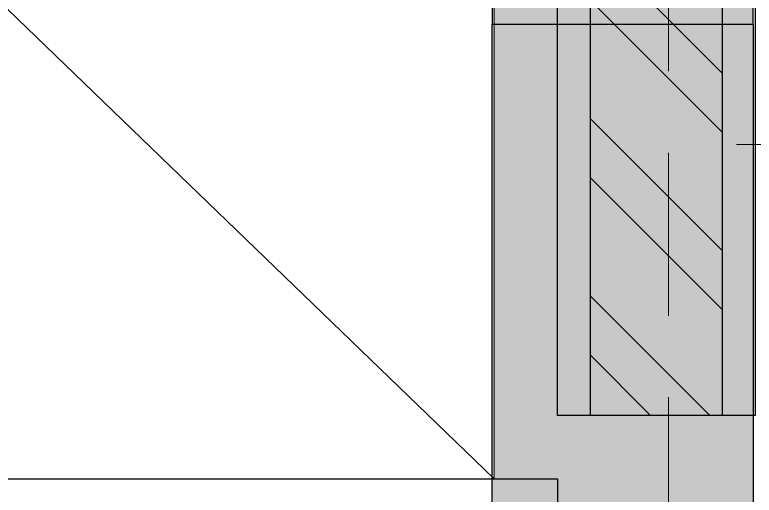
# Model space of a CAD drawing. Header units: millimetres. Extents: x 18 to 174501, y 22 to 24571.
# Drawn here: x 15710 to 16276, y 17730 to 18099 of the extents above; entities that cross this region are included whole.
import ezdxf

# ---------------------------------------------------------------- set-up
doc = ezdxf.new("R2010")
doc.units = ezdxf.units.MM
doc.header["$MEASUREMENT"] = 0
for name, pattern in [('CENTER', [50.8, 31.75, -6.35, 6.35, -6.35]), ('DASHED2', [0.375, 0.25, -0.125]), ('HIDDEN2', [0.1875, 0.125, -0.0625])]:
    doc.linetypes.add(name, pattern=pattern)
for name, color, linetype, lineweight in [('8', 8, 'Continuous', 5), ('AS', 8, 'HIDDEN2', 5), ('CENTER', 9, 'CENTER', 0), ('HATCH', 8, 'Continuous', 5), ('LEGEND', 1, 'DASHED2', 50)]:
    doc.layers.add(name, color=color, linetype=linetype, lineweight=lineweight)
doc.layers.add('tampak', color=7, linetype='Continuous')
doc.layers.add('WALL', color=255, linetype='Continuous')

# ---------------------------------------------------------------- blocks, each defined once
blk = doc.blocks.new('*U47')
at = {"layer": 'WALL', "color": 0}
blk.add_lwpolyline([(6651.46, 75), (8592.59, 75), (8592.59, -75), (6651.46, -75)], close=True, dxfattribs=at)
blk = doc.blocks.new('*U16')
at = {"layer": 'HATCH'}
h = blk.add_hatch(dxfattribs=at)
h.set_pattern_fill('ANSI32', color=0, scale=10)
h.set_pattern_definition([(45, (-20295.84, -10567.46), (-67.3519, 67.3519), []), (45, (-20250.935, -10567.46), (-67.3519, 67.3519), [])])
h.paths.add_polyline_path([(-3332.89, 50), (-3332.89, -50), (-1705.79, -50), (-1705.79, 50)])
at = {"layer": 'WALL', "color": 0}
for points in [[(-3332.89, 75), (-1705.79, 75), (-1705.79, -75), (-3332.89, -75)], [(-3332.89, 50), (-1705.79, 50), (-1705.79, -50), (-3332.89, -50)]]:
    blk.add_lwpolyline(points, close=True, dxfattribs=at)
blk = doc.blocks.new('A$Cc80c1df7')
at = {"layer": '8', "transparency": 33554687}
for p in [(600, 600), (0, 580)]:
    blk.add_line(p, (600, 0), dxfattribs=at)
blk.add_lwpolyline([(600, 0), (0, 0), (0, 600), (600, 600)], close=True, dxfattribs=at)
blk = doc.blocks.new('TREGGG')
at = {"layer": 'LEGEND', "xscale": 0.2534259528393503, "yscale": 0.2534259528393503, "zscale": 0.2534259528393503}
blk.add_blockref('A$Cc80c1df7', (1833514.2, 60328.89), dxfattribs=at)
blk = doc.blocks.new('A$Cbe85e2cb')
at = {"layer": 'CENTER'}
blk.add_lwpolyline([(0.255, 0), (0.255, 0.28836)], dxfattribs=at)
blk = doc.blocks.new('KOLOM')
at = {"layer": 'tampak', "transparency": 33554687}
h = blk.add_hatch(color=5, dxfattribs=at)
h.dxf.hatch_style = 1
h.paths.add_polyline_path([(1768833.55, 62259.79), (1768757.82, 62259.79), (1768757.82, 62108.39), (1768833.55, 62108.33)])
h.paths.add_polyline_path([(1768833.55, 62108.33), (1768757.82, 62108.39), (1768757.82, 62009.79), (1768833.55, 62009.79)])
h.paths.add_polyline_path([(1769507.82, 62259.79), (1769259.28, 62259.79), (1769257.82, 62259.79), (1769257.82, 62009.79), (1769507.82, 62009.79)])
h.paths.add_polyline_path([(1771734.28, 62108.33), (1771484.28, 62108.33), (1771484.28, 62058.33), (1771734.28, 62058.33)])
h.paths.add_polyline_path([(1771734.28, 62258.33), (1771484.28, 62258.33), (1771484.28, 62234.54), (1771734.28, 62234.54)])
h.paths.add_polyline_path([(1771734.28, 62234.54), (1771484.28, 62234.54), (1771484.28, 62133.57), (1771734.28, 62133.57)])
h.paths.add_polyline_path([(1772484.28, 62258.33), (1772234.28, 62258.33), (1772234.28, 62058.33), (1772484.28, 62058.33)])
h.paths.add_polyline_path([(1774744.28, 62258.33), (1774494.28, 62258.33), (1774494.28, 62058.33), (1774744.28, 62058.33)])
h.paths.add_polyline_path([(1776770.74, 62258.33), (1776522.2, 62258.33), (1776522.2, 62108.33), (1776520.74, 62108.33), (1776520.74, 61658.33), (1776770.74, 61658.33)])
h.paths.add_polyline_path([(1776770.74, 59416.87), (1776520.74, 59416.87), (1776520.74, 58816.87), (1776770.74, 58816.87)])
h.paths.add_polyline_path([(1776770.74, 58203.21), (1776520.74, 58203.21), (1776520.74, 57603.21), (1776770.74, 57603.21)])
h.paths.add_polyline_path([(1776770.74, 55848.33), (1776520.74, 55848.33), (1776520.74, 55248.33), (1776770.74, 55248.33)])
h.paths.add_polyline_path([(1775119.28, 60259.79), (1774919.28, 60259.79), (1774919.28, 60009.79), (1775119.28, 60009.79)])
h.paths.add_polyline_path([(1775070.74, 58416.87), (1774870.74, 58416.87), (1774870.74, 58166.87), (1775070.74, 58166.87)])
h.paths.add_polyline_path([(1772082.09, 60259.79), (1771882.09, 60259.79), (1771882.09, 60009.79), (1772082.09, 60009.79)])
h.paths.add_polyline_path([(1771559.28, 57866.87), (1771309.28, 57866.87), (1771309.28, 57666.87), (1771559.28, 57666.87)])
h.paths.add_polyline_path([(1768909.28, 60259.79), (1768732.09, 60259.79), (1768732.09, 60009.79), (1768909.28, 60009.79)])
h.paths.add_polyline_path([(1767157.82, 60259.79), (1767004.9, 60259.79), (1767004.9, 60009.79), (1767157.82, 60009.79)])
h.paths.add_polyline_path([(1767156.36, 55849.06), (1767004.9, 55849.06), (1767004.9, 55599.06), (1767156.36, 55599.06)])
h.paths.add_polyline_path([(1771969.28, 53294.54), (1771894.28, 53294.54), (1771894.28, 52694.79), (1772244.28, 52694.79), (1772244.28, 53294.54), (1772169.28, 53294.54), (1772169.28, 52794.79), (1771969.28, 52794.79)])
h.paths.add_polyline_path([(1775078.28, 52794.79), (1774878.28, 52794.79), (1774878.28, 52544.79), (1775078.28, 52544.79)])
h.paths.add_polyline_path([(1767157.82, 53544.79), (1767004.9, 53544.79), (1767004.9, 53294.79), (1767157.82, 53294.79)])
h.paths.add_polyline_path([(1767156.36, 50006.87), (1767004.9, 50006.87), (1767004.9, 49756.87), (1767156.36, 49756.87)])
h.paths.add_polyline_path([(1772120.74, 50006.87), (1771970.74, 50006.87), (1771970.74, 49756.87), (1772120.74, 49756.87)])
h.paths.add_polyline_path([(1775070.74, 50006.87), (1774920.74, 50006.87), (1774920.74, 49756.87), (1775070.74, 49756.87)])
h = blk.add_hatch(color=256, dxfattribs=at)
h.dxf.hatch_style = 1
h.paths.add_polyline_path([(1772059.28, 57866.87), (1772059.28, 57666.87), (1771559.28, 57666.87), (1771559.28, 57866.87)])
h.paths.add_polyline_path([(1775070.74, 57666.87), (1774870.74, 57666.87), (1774870.74, 58166.87), (1775070.74, 58166.87)])
for points in [[(1775070.74, 58416.87), (1774870.74, 58416.87), (1774870.74, 58166.87), (1775070.74, 58166.87), (1775070.74, 58416.87)], [(1775070.74, 57666.87), (1774870.74, 57666.87), (1774870.74, 58166.87), (1775070.74, 58166.87), (1775070.74, 57666.87)]]:
    blk.add_lwpolyline(points)
blk = doc.blocks.new('GRID')
at = {"layer": 'AS', "ltscale": 1000}
blk.add_line((1824646.67, 42943.3), (1824646.67, 63784.83), dxfattribs=at)

msp = doc.modelspace()

# ---------------------------------------------------------------- block references
for name, p in [('GRID', (-1808436.23, -40075.32)), ('KOLOM', (-1758795.4, -40075.32))]:
    msp.add_blockref(name, p)
at = {"xscale": 3.945930242303777, "yscale": 3.945930242303777, "zscale": 3.945930242303777}
msp.add_blockref('TREGGG', (-7219442.32, -220310.58), dxfattribs=at)
for name, p, xscale, yscale, zscale, rotation in [('*U16', (16201.07, 16069.16), 1.009725849341427, 1.009725849341427, 1.009725849341427, 270), ('A$Cbe85e2cb', (16262.41, 17744.33), -999.337880212066, 999.337880212066, 999.337880212066, 270), ('*U47', (22841.5, 17667.28), 1.009725849341427, 1.009725849341427, 1.009725849341427, 180)]:
    msp.add_blockref(name, p, dxfattribs=dict(xscale=xscale, yscale=yscale, zscale=zscale, rotation=rotation))

doc.saveas('drawing.dxf')
